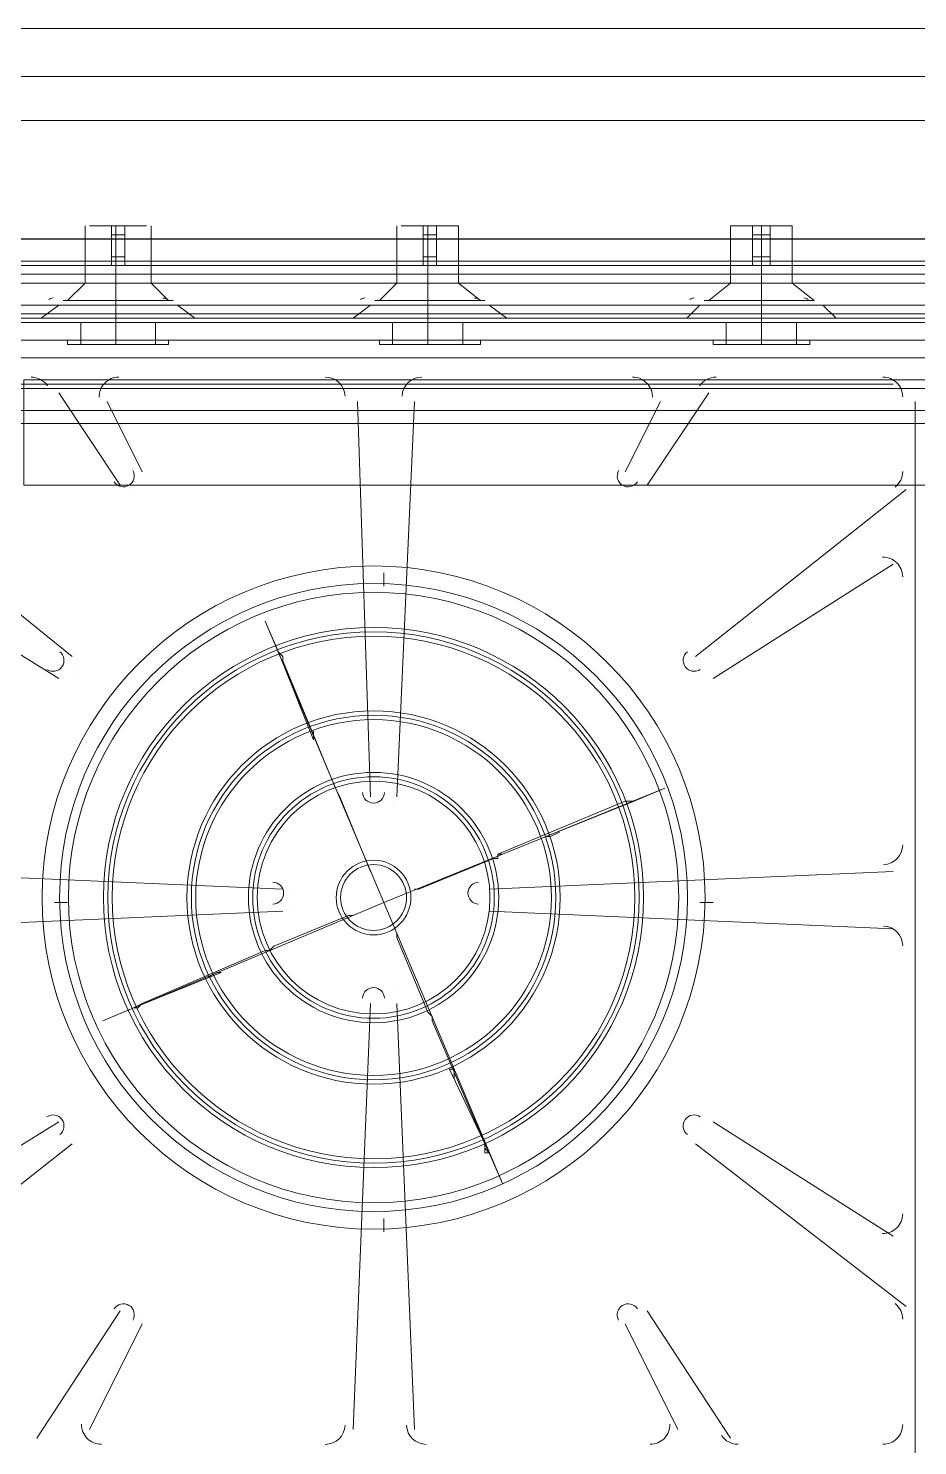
# Model space of a CAD drawing. Header units: millimetres. Extents: x -5841 to 140562, y 1006 to 102310.
# Drawn here: x 99123.7 to 99338, y 14976.2 to 15317.7 of the extents above; entities that cross this region are included whole.
import ezdxf

# ---------------------------------------------------------------- set-up
doc = ezdxf.new("R2010")
doc.units = ezdxf.units.MM
doc.header["$LTSCALE"] = 10
doc.layers.add('PDF18_1-EeAa_3D-01', color=7, linetype='Continuous')
doc.layers.add('PDF18_1-Electrical_App-01', color=7, linetype='Continuous')

msp = doc.modelspace()

# ---------------------------------------------------------------- linework, layer by layer
at = {"layer": 'PDF18_1-EeAa_3D-01', "lineweight": 0}
for points in [[(99378.69, 15317.7), (99059.08, 15317.7)], [(99067.55, 15306.06), (99059.08, 15306.06), (99378.69, 15306.06), (99371.28, 15306.06)], [(99362.82, 15306.06), (99074.96, 15306.06)], [(99059.08, 15295.48), (99066.49, 15295.48), (99068.61, 15296.54), (99071.78, 15300.77), (99074.96, 15296.54), (99076.01, 15295.48), (99362.82, 15295.48)], [(99133.16, 15252.09), (99137.4, 15256.32), (99137.4, 15270.08)], [(99138.45, 15270.08), (99138.45, 15270.08)], [(99141.63, 15270.08), (99141.63, 15270.08)], [(99142.69, 15270.08), (99142.69, 15270.08)], [(99142.69, 15270.08), (99142.69, 15270.08)], [(99142.69, 15270.08), (99142.69, 15270.08)], [(99143.75, 15270.08), (99143.75, 15270.08)], [(99143.75, 15270.08), (99143.75, 15270.08)], [(99143.75, 15270.08), (99143.75, 15270.08)], [(99143.75, 15270.08), (99143.75, 15270.08)], [(99144.8, 15270.08), (99144.8, 15256.32), (99144.8, 15260.55)], [(99144.8, 15270.08), (99144.8, 15270.08)], [(99144.8, 15270.08), (99144.8, 15270.08)], [(99146.92, 15270.08), (99146.92, 15270.08)], [(99146.92, 15270.08), (99146.92, 15270.08)], [(99146.92, 15270.08), (99146.92, 15270.08)], [(99146.92, 15270.08), (99146.92, 15270.08)], [(99147.98, 15270.08), (99147.98, 15270.08)], [(99149.04, 15270.08), (99149.04, 15270.08)], [(99152.21, 15270.08), (99152.21, 15270.08)], [(99208.3, 15252.09), (99212.54, 15256.32), (99212.54, 15270.08)], [(99213.59, 15270.08), (99213.59, 15270.08)], [(99216.77, 15270.08), (99216.77, 15270.08)], [(99217.83, 15270.08), (99217.83, 15270.08)], [(99217.83, 15270.08), (99217.83, 15270.08)], [(99217.83, 15270.08), (99217.83, 15270.08)], [(99218.89, 15270.08), (99218.89, 15270.08)], [(99218.89, 15270.08), (99218.89, 15270.08)], [(99218.89, 15270.08), (99218.89, 15270.08)], [(99218.89, 15270.08), (99218.89, 15270.08)], [(99219.94, 15270.08), (99219.94, 15256.32), (99219.94, 15260.55)], [(99219.94, 15270.08), (99219.94, 15270.08)], [(99219.94, 15270.08), (99219.94, 15270.08)], [(99222.06, 15270.08), (99222.06, 15270.08)], [(99222.06, 15270.08), (99222.06, 15270.08)], [(99222.06, 15270.08), (99222.06, 15270.08)], [(99222.06, 15270.08), (99222.06, 15270.08)], [(99223.12, 15270.08), (99223.12, 15270.08)], [(99224.18, 15270.08), (99224.18, 15270.08)], [(99227.35, 15270.08), (99227.35, 15270.08)], [(99313.08, 15252.09), (99310.96, 15252.09), (99306.73, 15252.09), (99300.38, 15252.09), (99294.03, 15252.09), (99289.79, 15252.09), (99287.68, 15252.09), (99289.79, 15252.09), (99294.03, 15252.09), (99300.38, 15252.09), (99306.73, 15252.09), (99310.96, 15252.09), (99313.08, 15252.09), (99310.96, 15252.09), (99306.73, 15252.09), (99300.38, 15252.09), (99294.03, 15252.09), (99289.79, 15252.09), (99287.68, 15252.09), (99289.79, 15252.09), (99294.03, 15252.09), (99300.38, 15252.09), (99306.73, 15252.09), (99310.96, 15252.09), (99313.08, 15252.09), (99307.78, 15256.32), (99307.78, 15270.08)], [(99287.68, 15252.09), (99292.97, 15256.32), (99292.97, 15270.08)], [(99292.97, 15270.08), (99292.97, 15270.08)], [(99296.14, 15270.08), (99296.14, 15270.08)], [(99297.2, 15270.08), (99297.2, 15270.08)], [(99297.2, 15270.08), (99297.2, 15270.08)], [(99297.2, 15270.08), (99297.2, 15270.08)], [(99298.26, 15270.08), (99298.26, 15270.08)], [(99298.26, 15270.08), (99298.26, 15270.08)], [(99298.26, 15270.08), (99298.26, 15270.08)], [(99298.26, 15270.08), (99298.26, 15270.08)], [(99300.38, 15270.08), (99300.38, 15256.32), (99300.38, 15260.55)], [(99300.38, 15270.08), (99300.38, 15270.08)], [(99300.38, 15270.08), (99300.38, 15270.08)], [(99302.49, 15270.08), (99302.49, 15270.08)], [(99302.49, 15270.08), (99302.49, 15270.08)], [(99302.49, 15270.08), (99302.49, 15270.08)], [(99302.49, 15270.08), (99302.49, 15270.08)], [(99303.55, 15270.08), (99303.55, 15270.08)], [(99304.61, 15270.08), (99304.61, 15270.08)], [(99307.78, 15270.08), (99307.78, 15270.08)], [(99143.75, 15267.96), (99146.92, 15267.96)], [(99218.89, 15267.96), (99222.06, 15267.96)], [(99298.26, 15267.96), (99302.49, 15267.96)], [(99143.75, 15262.67), (99146.92, 15262.67)], [(99218.89, 15262.67), (99222.06, 15262.67)], [(99298.26, 15262.67), (99302.49, 15262.67)], [(99045.32, 15261.61), (99944.88, 15261.61), (99045.32, 15261.61)], [(99944.88, 15261.61), (99944.88, 15242.56), (99045.32, 15242.56), (99045.32, 15261.61), (99944.88, 15261.61), (99045.32, 15261.61)], [(99045.32, 15242.56), (99045.32, 15222.45), (99944.88, 15222.45), (99045.32, 15222.45), (99045.32, 15261.61), (99944.88, 15261.61), (99944.88, 15222.45), (99944.88, 15242.56)], [(99944.88, 15260.55), (99045.32, 15260.55)], [(99049.56, 15256.32), (99049.56, 15258.44), (99049.56, 15260.55), (99049.56, 15261.61), (99940.65, 15261.61), (99940.65, 15260.55), (99940.65, 15258.44), (99940.65, 15256.32)], [(99389.27, 15261.61), (99049.56, 15261.61), (99049.56, 15251.03), (99389.27, 15251.03)], [(99389.27, 15260.55), (99049.56, 15260.55), (99049.56, 15261.61), (99389.27, 15261.61)], [(99389.27, 15261.61), (99049.56, 15261.61), (99049.56, 15260.55), (99940.65, 15260.55)], [(99049.56, 15260.55), (99049.56, 15251.03), (99049.56, 15260.55), (99389.27, 15260.55)], [(99389.27, 15260.55), (99049.56, 15260.55), (99049.56, 15251.03), (99389.27, 15251.03)], [(99389.27, 15260.55), (99049.56, 15260.55), (99389.27, 15260.55)], [(99143.75, 15260.55), (99143.75, 15260.55)], [(99143.75, 15260.55), (99143.75, 15260.55)], [(99143.75, 15260.55), (99143.75, 15260.55)], [(99146.92, 15260.55), (99146.92, 15260.55)], [(99146.92, 15260.55), (99146.92, 15260.55)], [(99146.92, 15260.55), (99146.92, 15260.55)], [(99218.89, 15260.55), (99218.89, 15260.55)], [(99218.89, 15260.55), (99218.89, 15260.55)], [(99218.89, 15260.55), (99218.89, 15260.55)], [(99222.06, 15260.55), (99222.06, 15260.55)], [(99222.06, 15260.55), (99222.06, 15260.55)], [(99222.06, 15260.55), (99222.06, 15260.55)], [(99298.26, 15260.55), (99298.26, 15260.55)], [(99298.26, 15260.55), (99298.26, 15260.55)], [(99298.26, 15260.55), (99298.26, 15260.55)], [(99302.49, 15260.55), (99302.49, 15260.55)], [(99302.49, 15260.55), (99302.49, 15260.55)], [(99302.49, 15260.55), (99302.49, 15260.55)], [(99940.65, 15258.44), (99049.56, 15258.44)], [(99049.56, 15246.79), (99049.56, 15256.32), (99940.65, 15256.32), (99940.65, 15246.79)], [(99144.8, 15256.32), (99144.8, 15256.32)], [(99219.94, 15256.32), (99219.94, 15256.32)], [(99300.38, 15256.32), (99300.38, 15256.32)], [(99389.27, 15251.03), (99049.56, 15251.03), (99389.27, 15251.03)], [(99126.81, 15247.85), (99127.87, 15247.85), (99132.1, 15247.85), (99138.45, 15247.85), (99144.8, 15247.85), (99152.21, 15247.85), (99158.56, 15247.85), (99162.8, 15247.85), (99163.85, 15247.85), (99162.8, 15247.85), (99158.56, 15247.85), (99152.21, 15247.85), (99144.8, 15247.85), (99138.45, 15247.85), (99132.1, 15247.85), (99127.87, 15247.85), (99126.81, 15247.85), (99131.05, 15251.03)], [(99133.16, 15252.09), (99133.16, 15252.09)], [(99144.8, 15252.09), (99144.8, 15252.09)], [(99144.8, 15252.09), (99144.8, 15252.09)], [(99144.8, 15252.09), (99144.8, 15252.09)], [(99144.8, 15252.09), (99144.8, 15252.09)], [(99144.8, 15251.03), (99144.8, 15251.03)], [(99157.5, 15252.09), (99157.5, 15252.09)], [(99159.62, 15251.03), (99163.85, 15247.85)], [(99201.95, 15247.85), (99203.01, 15247.85), (99207.24, 15247.85), (99213.59, 15247.85), (99219.94, 15247.85), (99227.35, 15247.85), (99233.7, 15247.85), (99236.88, 15247.85), (99238.99, 15247.85), (99236.88, 15247.85), (99233.7, 15247.85), (99227.35, 15247.85), (99219.94, 15247.85), (99213.59, 15247.85), (99207.24, 15247.85), (99203.01, 15247.85), (99201.95, 15247.85), (99206.19, 15251.03)], [(99208.3, 15252.09), (99208.3, 15252.09)], [(99219.94, 15252.09), (99219.94, 15252.09)], [(99219.94, 15252.09), (99219.94, 15252.09)], [(99219.94, 15252.09), (99219.94, 15252.09)], [(99219.94, 15252.09), (99219.94, 15252.09)], [(99219.94, 15251.03), (99219.94, 15251.03)], [(99232.64, 15252.09), (99232.64, 15252.09)], [(99234.76, 15251.03), (99238.99, 15247.85)], [(99285.56, 15251.03), (99282.38, 15247.85)], [(99287.68, 15252.09), (99287.68, 15252.09)], [(99300.38, 15252.09), (99300.38, 15252.09)], [(99300.38, 15252.09), (99300.38, 15252.09)], [(99300.38, 15252.09), (99300.38, 15252.09)], [(99300.38, 15252.09), (99300.38, 15252.09)], [(99300.38, 15251.03), (99300.38, 15251.03)], [(99312.02, 15252.09), (99312.02, 15252.09)], [(99315.19, 15251.03), (99318.37, 15247.85)], [(99944.88, 15247.85), (99045.32, 15247.85), (99944.88, 15247.85)], [(99051.67, 15246.79), (99345.88, 15246.79), (99051.67, 15246.79)], [(99126.81, 15247.85), (99126.81, 15247.85)], [(99126.81, 15247.85), (99126.81, 15247.85)], [(99136.34, 15246.79), (99136.34, 15241.5)], [(99144.8, 15247.85), (99144.8, 15247.85)], [(99144.8, 15247.85), (99144.8, 15247.85)], [(99144.8, 15247.85), (99144.8, 15247.85)], [(99144.8, 15246.79), (99144.8, 15246.79)], [(99144.8, 15246.79), (99144.8, 15246.79)], [(99154.33, 15246.79), (99154.33, 15241.5)], [(99163.85, 15247.85), (99163.85, 15247.85)], [(99163.85, 15247.85), (99163.85, 15247.85)], [(99201.95, 15247.85), (99201.95, 15247.85)], [(99201.95, 15247.85), (99201.95, 15247.85)], [(99211.48, 15246.79), (99211.48, 15241.5)], [(99219.94, 15247.85), (99219.94, 15247.85)], [(99219.94, 15247.85), (99219.94, 15247.85)], [(99219.94, 15247.85), (99219.94, 15247.85)], [(99219.94, 15246.79), (99219.94, 15246.79)], [(99219.94, 15246.79), (99219.94, 15246.79)], [(99228.41, 15246.79), (99228.41, 15241.5)], [(99237.94, 15247.85), (99237.94, 15247.85)], [(99237.94, 15247.85), (99237.94, 15247.85)], [(99282.38, 15247.85), (99282.38, 15247.85)], [(99282.38, 15247.85), (99282.38, 15247.85)], [(99291.91, 15246.79), (99291.91, 15241.5)], [(99300.38, 15247.85), (99300.38, 15247.85)], [(99300.38, 15247.85), (99300.38, 15247.85)], [(99300.38, 15247.85), (99300.38, 15247.85)], [(99300.38, 15246.79), (99300.38, 15246.79)], [(99300.38, 15246.79), (99300.38, 15246.79)], [(99308.84, 15246.79), (99308.84, 15241.5)], [(99318.37, 15247.85), (99318.37, 15247.85)], [(99318.37, 15247.85), (99318.37, 15247.85)], [(99045.32, 15242.56), (99944.88, 15242.56), (99045.32, 15242.56)], [(99133.16, 15241.5), (99133.16, 15242.56)], [(99133.16, 15242.56), (99133.16, 15242.56)], [(99157.5, 15241.5), (99157.5, 15242.56)], [(99208.3, 15241.5), (99208.3, 15242.56)], [(99208.3, 15242.56), (99208.3, 15242.56)], [(99232.64, 15241.5), (99232.64, 15242.56)], [(99288.73, 15241.5), (99288.73, 15242.56)], [(99288.73, 15242.56), (99288.73, 15242.56)], [(99312.02, 15241.5), (99312.02, 15242.56)], [(99133.16, 15241.5), (99133.16, 15241.5)], [(99144.8, 15241.5), (99144.8, 15241.5)], [(99208.3, 15241.5), (99208.3, 15241.5)], [(99219.94, 15241.5), (99219.94, 15241.5)], [(99288.73, 15241.5), (99288.73, 15241.5)], [(99300.38, 15241.5), (99300.38, 15241.5)], [(99126.81, 15231.98), (99126.81, 15231.98)], [(99126.81, 15231.98), (99126.81, 15231.98)], [(99147.98, 15231.98), (99147.98, 15231.98)], [(99147.98, 15231.98), (99147.98, 15231.98)], [(99197.72, 15231.98), (99197.72, 15231.98)], [(99197.72, 15231.98), (99197.72, 15231.98)], [(99221, 15231.98), (99221, 15231.98)], [(99221, 15231.98), (99221, 15231.98)], [(99271.8, 15231.98), (99271.8, 15231.98)], [(99271.8, 15231.98), (99271.8, 15231.98)], [(99291.91, 15231.98), (99291.91, 15231.98)], [(99291.91, 15231.98), (99291.91, 15231.98)], [(99332.12, 15231.98), (99332.12, 15231.98)], [(99332.12, 15231.98), (99332.12, 15231.98)], [(99145.86, 15207.64), (99131.05, 15229.86), (99145.86, 15207.64)], [(99131.05, 15229.86), (99131.05, 15229.86)], [(99131.05, 15229.86), (99131.05, 15229.86)], [(99287.68, 15229.86), (99272.86, 15207.64), (99287.68, 15229.86)], [(99287.68, 15229.86), (99287.68, 15229.86)], [(99287.68, 15229.86), (99287.68, 15229.86)], [(99142.69, 15227.75), (99151.15, 15210.81), (99142.69, 15227.75)], [(99142.69, 15227.75), (99142.69, 15227.75)], [(99142.69, 15227.75), (99142.69, 15227.75)], [(99206.19, 15132.5), (99203.01, 15227.75), (99206.19, 15132.5)], [(99203.01, 15227.75), (99203.01, 15227.75)], [(99203.01, 15227.75), (99203.01, 15227.75)], [(99216.77, 15227.75), (99212.54, 15132.5), (99216.77, 15227.75)], [(99216.77, 15227.75), (99216.77, 15227.75)], [(99216.77, 15227.75), (99216.77, 15227.75)], [(99267.57, 15210.81), (99276.03, 15227.75), (99267.57, 15210.81)], [(99276.03, 15227.75), (99276.03, 15227.75)], [(99276.03, 15227.75), (99276.03, 15227.75)], [(99337.42, 15227.75), (99337.42, 15227.75)], [(99151.15, 15210.81), (99151.15, 15210.81)], [(99151.15, 15210.81), (99151.15, 15210.81)], [(99267.57, 15210.81), (99267.57, 15210.81)], [(99337.42, 15209.75), (99337.42, 15209.75)], [(99337.42, 15209.75), (99337.42, 15209.75)], [(99084.48, 15206.58), (99134.22, 15166.36), (99084.48, 15206.58)], [(99145.86, 15207.64), (99145.86, 15207.64)], [(99149.04, 15205.52), (99149.04, 15205.52)], [(99151.15, 15207.64), (99151.15, 15207.64)], [(99267.57, 15207.64), (99267.57, 15207.64)], [(99270.74, 15205.52), (99270.74, 15205.52)], [(99272.86, 15207.64), (99272.86, 15207.64)], [(99272.86, 15207.64), (99272.86, 15207.64)], [(99284.5, 15166.36), (99335.3, 15206.58), (99284.5, 15166.36)], [(99335.3, 15206.58), (99335.3, 15206.58)], [(99335.3, 15206.58), (99335.3, 15206.58)], [(99131.05, 15161.07), (99086.6, 15188.59), (99131.05, 15161.07)], [(99332.12, 15188.59), (99288.73, 15161.07), (99332.12, 15188.59)], [(99332.12, 15188.59), (99332.12, 15188.59)], [(99332.12, 15188.59), (99332.12, 15188.59)], [(99209.36, 15183.3), (99209.36, 15186.47)], [(99337.42, 15184.35), (99337.42, 15184.35)], [(99337.42, 15184.35), (99337.42, 15184.35)], [(99167.03, 15089.11), (99169.15, 15090.17), (99170.2, 15090.17), (99149.04, 15081.7), (99151.15, 15082.76), (99150.1, 15081.7), (99149.04, 15081.7), (99141.63, 15078.52), (99209.36, 15107.1), (99180.79, 15174.83), (99183.96, 15167.42), (99185.02, 15166.36), (99185.02, 15165.31), (99185.02, 15166.36), (99183.96, 15167.42), (99192.43, 15146.26), (99192.43, 15147.31), (99192.43, 15148.37)], [(99180.79, 15174.83), (99180.79, 15174.83)], [(99183.96, 15167.42), (99183.96, 15167.42)], [(99134.22, 15166.36), (99134.22, 15166.36)], [(99134.22, 15166.36), (99134.22, 15166.36)], [(99206.19, 15114.51), (99198.78, 15132.5), (99197.72, 15134.61), (99185.02, 15165.31)], [(99284.5, 15166.36), (99284.5, 15166.36)], [(99131.05, 15161.07), (99131.05, 15161.07)], [(99134.22, 15161.07), (99134.22, 15161.07)], [(99135.28, 15163.19), (99135.28, 15163.19)], [(99283.44, 15163.19), (99283.44, 15163.19)], [(99285.56, 15161.07), (99285.56, 15161.07)], [(99288.73, 15161.07), (99288.73, 15161.07)], [(99288.73, 15161.07), (99288.73, 15161.07)], [(99192.43, 15146.26), (99192.43, 15146.26)], [(99197.72, 15134.61), (99197.72, 15134.61)], [(99197.72, 15134.61), (99197.72, 15134.61)], [(99197.72, 15134.61), (99197.72, 15134.61)], [(99251.69, 15124.03), (99249.58, 15122.97), (99248.52, 15122.97), (99269.68, 15131.44), (99268.63, 15131.44), (99267.57, 15131.44), (99268.63, 15131.44), (99269.68, 15131.44), (99277.09, 15134.61), (99209.36, 15107.1), (99237.94, 15039.37), (99234.76, 15046.77), (99233.7, 15047.83), (99233.7, 15048.89), (99233.7, 15046.77), (99234.76, 15046.77), (99225.24, 15066.88), (99226.29, 15066.88), (99226.29, 15064.77)], [(99277.09, 15134.61), (99277.09, 15134.61)], [(99206.19, 15132.5), (99206.19, 15132.5)], [(99208.3, 15130.38), (99208.3, 15130.38)], [(99211.48, 15130.38), (99211.48, 15130.38)], [(99212.54, 15132.5), (99212.54, 15132.5)], [(99212.54, 15132.5), (99212.54, 15132.5)], [(99236.88, 15118.74), (99267.57, 15131.44)], [(99269.68, 15131.44), (99269.68, 15131.44)], [(99248.52, 15122.97), (99248.52, 15122.97)], [(99337.42, 15119.8), (99337.42, 15119.8)], [(99337.42, 15119.8), (99337.42, 15119.8)], [(99216.77, 15110.27), (99217.83, 15110.27), (99235.82, 15117.68), (99236.88, 15117.68), (99236.88, 15118.74), (99237.94, 15118.74)], [(99236.88, 15118.74), (99236.88, 15118.74)], [(99236.88, 15118.74), (99236.88, 15118.74)], [(99086.6, 15114.51), (99185.02, 15110.27), (99086.6, 15114.51)], [(99206.19, 15114.51), (99206.19, 15114.51)], [(99234.76, 15110.27), (99332.12, 15114.51), (99234.76, 15110.27)], [(99332.12, 15114.51), (99332.12, 15114.51)], [(99332.12, 15114.51), (99332.12, 15114.51)], [(99185.02, 15110.27), (99185.02, 15110.27)], [(99185.02, 15110.27), (99185.02, 15110.27)], [(99187.14, 15109.21), (99187.14, 15109.21)], [(99231.59, 15109.21), (99231.59, 15109.21)], [(99234.76, 15110.27), (99234.76, 15110.27)], [(99133.16, 15107.1), (99129.99, 15107.1)], [(99129.99, 15107.1), (99129.99, 15107.1)], [(99133.16, 15107.1), (99133.16, 15107.1)], [(99187.14, 15106.04), (99187.14, 15106.04)], [(99209.36, 15107.1), (99209.36, 15107.1)], [(99209.36, 15107.1), (99209.36, 15107.1)], [(99231.59, 15106.04), (99231.59, 15106.04)], [(99285.56, 15107.1), (99288.73, 15107.1)], [(99185.02, 15104.98), (99086.6, 15100.75), (99185.02, 15104.98)], [(99201.95, 15103.92), (99200.89, 15103.92), (99182.9, 15096.52), (99181.84, 15095.46), (99180.79, 15095.46), (99151.15, 15082.76)], [(99185.02, 15104.98), (99185.02, 15104.98)], [(99332.12, 15100.75), (99234.76, 15104.98), (99332.12, 15100.75)], [(99234.76, 15104.98), (99234.76, 15104.98)], [(99234.76, 15104.98), (99234.76, 15104.98)], [(99212.54, 15099.69), (99212.54, 15098.63), (99219.94, 15080.64), (99221, 15079.58), (99221, 15078.52), (99233.7, 15048.89)], [(99212.54, 15099.69), (99212.54, 15099.69)], [(99212.54, 15098.63), (99212.54, 15098.63)], [(99332.12, 15100.75), (99332.12, 15100.75)], [(99332.12, 15100.75), (99332.12, 15100.75)], [(99180.79, 15095.46), (99180.79, 15095.46)], [(99180.79, 15095.46), (99180.79, 15095.46)], [(99337.42, 15095.46), (99337.42, 15095.46)], [(99337.42, 15095.46), (99337.42, 15095.46)], [(99170.2, 15090.17), (99170.2, 15090.17)], [(99208.3, 15085.93), (99208.3, 15085.93)], [(99211.48, 15085.93), (99211.48, 15085.93)], [(99149.04, 15081.7), (99149.04, 15081.7)], [(99201.95, 14980.1), (99206.19, 15082.76), (99201.95, 14980.1)], [(99206.19, 15082.76), (99206.19, 15082.76)], [(99206.19, 15082.76), (99206.19, 15082.76)], [(99212.54, 15082.76), (99216.77, 14980.1), (99212.54, 15082.76)], [(99212.54, 15082.76), (99212.54, 15082.76)], [(99141.63, 15078.52), (99141.63, 15078.52)], [(99219.94, 15080.64), (99219.94, 15080.64)], [(99221, 15078.52), (99221, 15078.52)], [(99221, 15078.52), (99221, 15078.52)], [(99221, 15078.52), (99221, 15078.52)], [(99221, 15078.52), (99221, 15078.52)], [(99221, 15078.52), (99221, 15078.52)], [(99225.24, 15066.88), (99225.24, 15066.88)], [(99225.24, 15066.88), (99225.24, 15066.88)], [(99226.29, 15064.77), (99226.29, 15064.77)], [(99086.6, 15026.67), (99131.05, 15054.18), (99086.6, 15026.67)], [(99131.05, 15054.18), (99131.05, 15054.18)], [(99131.05, 15054.18), (99131.05, 15054.18)], [(99134.22, 15054.18), (99134.22, 15054.18)], [(99135.28, 15052.07), (99135.28, 15052.07)], [(99283.44, 15052.07), (99283.44, 15052.07)], [(99285.56, 15054.18), (99285.56, 15054.18)], [(99288.73, 15054.18), (99332.12, 15026.67), (99288.73, 15054.18)], [(99288.73, 15054.18), (99288.73, 15054.18)], [(99134.22, 15048.89), (99084.48, 15009.73), (99134.22, 15048.89)], [(99134.22, 15048.89), (99134.22, 15048.89)], [(99233.7, 15048.89), (99233.7, 15048.89)], [(99233.7, 15048.89), (99233.7, 15048.89)], [(99233.7, 15047.83), (99233.7, 15047.83)], [(99335.3, 15009.73), (99284.5, 15048.89), (99335.3, 15009.73)], [(99284.5, 15048.89), (99284.5, 15048.89)], [(99284.5, 15048.89), (99284.5, 15048.89)], [(99234.76, 15046.77), (99234.76, 15046.77)], [(99234.76, 15046.77), (99234.76, 15046.77)], [(99234.76, 15046.77), (99234.76, 15046.77)], [(99237.94, 15039.37), (99237.94, 15039.37)], [(99237.94, 15039.37), (99237.94, 15039.37)], [(99237.94, 15039.37), (99237.94, 15039.37)], [(99209.36, 15030.9), (99209.36, 15027.73)], [(99337.42, 15030.9), (99337.42, 15030.9)], [(99337.42, 15030.9), (99337.42, 15030.9)], [(99332.12, 15026.67), (99332.12, 15026.67)], [(99332.12, 15026.67), (99332.12, 15026.67)], [(99125.75, 14977.98), (99145.86, 15008.68), (99125.75, 14977.98)], [(99145.86, 15008.68), (99145.86, 15008.68)], [(99145.86, 15008.68), (99145.86, 15008.68)], [(99149.04, 15009.73), (99149.04, 15009.73)], [(99151.15, 15007.62), (99151.15, 15007.62)], [(99267.57, 15007.62), (99267.57, 15007.62)], [(99270.74, 15009.73), (99270.74, 15009.73)], [(99272.86, 15008.68), (99292.97, 14977.98), (99272.86, 15008.68)], [(99272.86, 15008.68), (99272.86, 15008.68)], [(99335.3, 15009.73), (99335.3, 15009.73)], [(99335.3, 15009.73), (99335.3, 15009.73)], [(99151.15, 15005.5), (99138.45, 14980.1), (99151.15, 15005.5)], [(99151.15, 15005.5), (99151.15, 15005.5)], [(99280.27, 14980.1), (99267.57, 15005.5), (99280.27, 14980.1)], [(99267.57, 15005.5), (99267.57, 15005.5)], [(99267.57, 15005.5), (99267.57, 15005.5)], [(99337.42, 15005.5), (99337.42, 15005.5)], [(99337.42, 15005.5), (99337.42, 15005.5)], [(99138.45, 14980.1), (99138.45, 14980.1)], [(99138.45, 14980.1), (99138.45, 14980.1)], [(99201.95, 14980.1), (99201.95, 14980.1)], [(99216.77, 14980.1), (99216.77, 14980.1)], [(99216.77, 14980.1), (99216.77, 14980.1)], [(99280.27, 14980.1), (99280.27, 14980.1)], [(99337.42, 14980.1), (99337.42, 14980.1)], [(99337.42, 14980.1), (99337.42, 14980.1)], [(99125.75, 14977.98), (99125.75, 14977.98)], [(99292.97, 14977.98), (99292.97, 14977.98)], [(99292.97, 14977.98), (99292.97, 14977.98)]]:
    msp.add_lwpolyline(points, dxfattribs=at)
for points in [[(99156.1, 15252.72, -0.176326), (99157.5, 15252.09), (99156.45, 15252.09), (99151.15, 15252.09), (99144.8, 15252.09), (99139.51, 15252.09), (99134.22, 15252.09), (99133.16, 15252.09), (99134.22, 15252.09), (99139.51, 15252.09), (99144.8, 15252.09), (99151.15, 15252.09), (99156.45, 15252.09), (99157.5, 15252.09), (99156.45, 15252.09), (99151.15, 15252.09), (99144.8, 15252.09), (99139.51, 15252.09), (99134.22, 15252.09), (99133.16, 15252.09), (99134.22, 15252.09), (99139.51, 15252.09), (99144.8, 15252.09), (99151.15, 15252.09), (99156.45, 15252.09), (99157.5, 15252.09), (99153.27, 15256.32), (99153.27, 15270.08)], [(99231.24, 15252.72, -0.176326), (99232.64, 15252.09), (99230.53, 15252.09), (99226.29, 15252.09), (99219.94, 15252.09), (99213.59, 15252.09), (99209.36, 15252.09), (99208.3, 15252.09), (99209.36, 15252.09), (99213.59, 15252.09), (99219.94, 15252.09), (99226.29, 15252.09), (99230.53, 15252.09), (99232.64, 15252.09), (99231.59, 15252.09), (99226.29, 15252.09), (99219.94, 15252.09), (99213.59, 15252.09), (99209.36, 15252.09), (99208.3, 15252.09), (99209.36, 15252.09), (99213.59, 15252.09), (99219.94, 15252.09), (99226.29, 15252.09), (99231.59, 15252.09), (99232.64, 15252.09), (99227.35, 15256.32), (99227.35, 15270.08)]]:
    msp.add_lwpolyline(points, format="xyb", dxfattribs=at)
for points in [[(99146.92, 15270.08), (99146.92, 15260.55), (99143.75, 15260.55), (99143.75, 15270.08), (99138.45, 15270.08), (99142.69, 15270.08), (99147.98, 15270.08), (99152.21, 15270.08)], [(99143.75, 15270.08), (99138.45, 15270.08), (99142.69, 15270.08), (99147.98, 15270.08), (99152.21, 15270.08), (99146.92, 15270.08), (99151.15, 15270.08), (99152.21, 15270.08), (99147.98, 15270.08), (99142.69, 15270.08), (99138.45, 15270.08), (99143.75, 15270.08), (99146.92, 15270.08), (99146.92, 15269.02), (99146.92, 15265.84), (99146.92, 15261.61), (99146.92, 15260.55), (99143.75, 15260.55), (99143.75, 15261.61), (99143.75, 15265.84), (99143.75, 15269.02)], [(99142.69, 15270.08), (99144.8, 15270.08), (99146.92, 15270.08), (99147.98, 15270.08), (99146.92, 15270.08), (99144.8, 15270.08)], [(99147.98, 15270.08), (99146.92, 15270.08), (99144.8, 15270.08), (99142.69, 15270.08), (99144.8, 15270.08), (99146.92, 15270.08)], [(99222.06, 15270.08), (99222.06, 15260.55), (99218.89, 15260.55), (99218.89, 15270.08), (99213.59, 15270.08), (99216.77, 15270.08), (99223.12, 15270.08), (99227.35, 15270.08)], [(99218.89, 15270.08), (99213.59, 15270.08), (99217.83, 15270.08), (99223.12, 15270.08), (99227.35, 15270.08), (99226.29, 15270.08), (99222.06, 15270.08), (99226.29, 15270.08), (99227.35, 15270.08), (99223.12, 15270.08), (99217.83, 15270.08), (99213.59, 15270.08), (99218.89, 15270.08), (99222.06, 15270.08), (99222.06, 15269.02), (99222.06, 15265.84), (99222.06, 15261.61), (99222.06, 15260.55), (99218.89, 15260.55), (99218.89, 15261.61), (99218.89, 15265.84), (99218.89, 15269.02)], [(99217.83, 15270.08), (99219.94, 15270.08), (99222.06, 15270.08), (99223.12, 15270.08), (99222.06, 15270.08), (99219.94, 15270.08)], [(99223.12, 15270.08), (99222.06, 15270.08), (99219.94, 15270.08), (99217.83, 15270.08), (99219.94, 15270.08), (99222.06, 15270.08)], [(99302.49, 15270.08), (99302.49, 15260.55), (99298.26, 15260.55), (99298.26, 15270.08), (99294.03, 15270.08), (99292.97, 15270.08), (99297.2, 15270.08), (99303.55, 15270.08), (99307.78, 15270.08), (99306.73, 15270.08)], [(99298.26, 15270.08), (99294.03, 15270.08), (99292.97, 15270.08), (99297.2, 15270.08), (99303.55, 15270.08), (99307.78, 15270.08), (99306.73, 15270.08), (99302.49, 15270.08), (99306.73, 15270.08), (99303.55, 15270.08), (99297.2, 15270.08), (99292.97, 15270.08), (99294.03, 15270.08), (99298.26, 15270.08), (99302.49, 15270.08), (99302.49, 15269.02), (99302.49, 15265.84), (99302.49, 15261.61), (99302.49, 15260.55), (99298.26, 15260.55), (99298.26, 15261.61), (99298.26, 15265.84), (99298.26, 15269.02)], [(99297.2, 15270.08), (99298.26, 15270.08), (99300.38, 15270.08), (99302.49, 15270.08), (99303.55, 15270.08), (99302.49, 15270.08), (99300.38, 15270.08), (99298.26, 15270.08)], [(99303.55, 15270.08), (99302.49, 15270.08), (99300.38, 15270.08), (99298.26, 15270.08), (99297.2, 15270.08), (99298.26, 15270.08), (99300.38, 15270.08), (99302.49, 15270.08)], [(99049.56, 15261.61), (99049.56, 15230.92), (99940.65, 15230.92), (99049.56, 15230.92), (99049.56, 15246.79), (99940.65, 15246.79), (99940.65, 15230.92), (99940.65, 15261.61)], [(99389.27, 15261.61), (99389.27, 15260.55), (99049.56, 15260.55), (99049.56, 15261.61)], [(99137.4, 15256.32), (99139.51, 15256.32), (99144.8, 15256.32), (99150.1, 15256.32), (99153.27, 15256.32), (99150.1, 15256.32), (99144.8, 15256.32), (99139.51, 15256.32)], [(99144.8, 15252.09), (99144.8, 15256.32)], [(99212.54, 15256.32), (99214.65, 15256.32), (99219.94, 15256.32), (99225.24, 15256.32), (99227.35, 15256.32), (99225.24, 15256.32), (99219.94, 15256.32), (99214.65, 15256.32)], [(99219.94, 15252.09), (99219.94, 15256.32)], [(99292.97, 15256.32), (99295.08, 15256.32), (99300.38, 15256.32), (99305.67, 15256.32), (99307.78, 15256.32), (99305.67, 15256.32), (99300.38, 15256.32), (99295.08, 15256.32)], [(99300.38, 15252.09), (99300.38, 15256.32)], [(99038.97, 15248.91), (99951.23, 15248.91), (99951.23, 15238.33), (99038.97, 15238.33)], [(99951.23, 15248.91), (99951.23, 15238.33), (99038.97, 15238.33), (99038.97, 15248.91)], [(99944.88, 15248.91), (99045.32, 15248.91)], [(99159.62, 15251.03), (99157.5, 15251.03), (99152.21, 15251.03), (99144.8, 15251.03), (99138.45, 15251.03), (99133.16, 15251.03), (99131.05, 15251.03), (99133.16, 15251.03), (99138.45, 15251.03), (99144.8, 15251.03), (99152.21, 15251.03), (99157.5, 15251.03)], [(99131.05, 15251.03), (99133.16, 15251.03), (99138.45, 15251.03), (99144.8, 15251.03), (99152.21, 15251.03), (99157.5, 15251.03), (99159.62, 15251.03), (99157.5, 15251.03), (99152.21, 15251.03), (99144.8, 15251.03), (99138.45, 15251.03), (99133.16, 15251.03)], [(99158.56, 15252.09), (99156.45, 15252.09), (99152.21, 15252.09), (99144.8, 15252.09), (99138.45, 15252.09), (99134.22, 15252.09), (99132.1, 15252.09), (99134.22, 15252.09), (99138.45, 15252.09), (99144.8, 15252.09), (99152.21, 15252.09), (99156.45, 15252.09)], [(99133.16, 15252.09), (99134.22, 15252.09), (99139.51, 15252.09), (99144.8, 15252.09), (99151.15, 15252.09), (99155.39, 15252.09), (99157.5, 15252.09), (99155.39, 15252.09), (99151.15, 15252.09), (99144.8, 15252.09), (99139.51, 15252.09), (99134.22, 15252.09), (99133.16, 15252.09), (99134.22, 15252.09), (99139.51, 15252.09), (99144.8, 15252.09), (99151.15, 15252.09), (99156.45, 15252.09), (99157.5, 15252.09), (99156.45, 15252.09), (99151.15, 15252.09), (99144.8, 15252.09), (99139.51, 15252.09), (99134.22, 15252.09)], [(99144.8, 15251.03), (99144.8, 15252.09)], [(99144.8, 15247.85), (99144.8, 15251.03)], [(99234.76, 15251.03), (99232.64, 15251.03), (99227.35, 15251.03), (99219.94, 15251.03), (99212.54, 15251.03), (99207.24, 15251.03), (99206.19, 15251.03), (99207.24, 15251.03), (99212.54, 15251.03), (99219.94, 15251.03), (99227.35, 15251.03), (99232.64, 15251.03)], [(99206.19, 15251.03), (99208.3, 15251.03), (99213.59, 15251.03), (99219.94, 15251.03), (99227.35, 15251.03), (99232.64, 15251.03), (99234.76, 15251.03), (99232.64, 15251.03), (99227.35, 15251.03), (99219.94, 15251.03), (99213.59, 15251.03), (99208.3, 15251.03)], [(99233.7, 15252.09), (99231.59, 15252.09), (99227.35, 15252.09), (99219.94, 15252.09), (99213.59, 15252.09), (99208.3, 15252.09), (99207.24, 15252.09), (99208.3, 15252.09), (99213.59, 15252.09), (99219.94, 15252.09), (99227.35, 15252.09), (99231.59, 15252.09)], [(99208.3, 15252.09), (99209.36, 15252.09), (99214.65, 15252.09), (99219.94, 15252.09), (99226.29, 15252.09), (99230.53, 15252.09), (99232.64, 15252.09), (99230.53, 15252.09), (99226.29, 15252.09), (99219.94, 15252.09), (99214.65, 15252.09), (99209.36, 15252.09), (99208.3, 15252.09), (99209.36, 15252.09), (99213.59, 15252.09), (99219.94, 15252.09), (99226.29, 15252.09), (99230.53, 15252.09), (99232.64, 15252.09), (99230.53, 15252.09), (99226.29, 15252.09), (99219.94, 15252.09), (99213.59, 15252.09), (99209.36, 15252.09)], [(99219.94, 15251.03), (99219.94, 15252.09)], [(99219.94, 15247.85), (99219.94, 15251.03)], [(99315.19, 15251.03), (99313.08, 15251.03), (99307.78, 15251.03), (99300.38, 15251.03), (99292.97, 15251.03), (99287.68, 15251.03), (99285.56, 15251.03), (99287.68, 15251.03), (99292.97, 15251.03), (99300.38, 15251.03), (99307.78, 15251.03), (99313.08, 15251.03)], [(99313.08, 15252.09), (99312.02, 15252.09), (99306.73, 15252.09), (99300.38, 15252.09), (99294.03, 15252.09), (99288.73, 15252.09), (99286.62, 15252.09), (99288.73, 15252.09), (99294.03, 15252.09), (99300.38, 15252.09), (99306.73, 15252.09), (99312.02, 15252.09)], [(99286.62, 15251.03), (99288.73, 15251.03), (99292.97, 15251.03), (99300.38, 15251.03), (99307.78, 15251.03), (99312.02, 15251.03), (99314.13, 15251.03), (99312.02, 15251.03), (99307.78, 15251.03), (99300.38, 15251.03), (99292.97, 15251.03), (99288.73, 15251.03)], [(99287.68, 15252.09), (99289.79, 15252.09), (99294.03, 15252.09), (99300.38, 15252.09), (99306.73, 15252.09), (99310.96, 15252.09), (99312.02, 15252.09), (99310.96, 15252.09), (99306.73, 15252.09), (99300.38, 15252.09), (99294.03, 15252.09), (99289.79, 15252.09), (99287.68, 15252.09), (99289.79, 15252.09), (99294.03, 15252.09), (99300.38, 15252.09), (99306.73, 15252.09), (99310.96, 15252.09), (99313.08, 15252.09), (99310.96, 15252.09), (99306.73, 15252.09), (99300.38, 15252.09), (99294.03, 15252.09), (99289.79, 15252.09)], [(99300.38, 15251.03), (99300.38, 15252.09)], [(99300.38, 15247.85), (99300.38, 15251.03)], [(99163.85, 15247.85), (99162.8, 15247.85), (99158.56, 15247.85), (99152.21, 15247.85), (99144.8, 15247.85), (99138.45, 15247.85), (99132.1, 15247.85), (99127.87, 15247.85), (99126.81, 15247.85), (99127.87, 15247.85), (99132.1, 15247.85), (99138.45, 15247.85), (99144.8, 15247.85), (99152.21, 15247.85), (99158.56, 15247.85), (99162.8, 15247.85), (99163.85, 15247.85), (99161.74, 15247.85), (99158.56, 15247.85), (99152.21, 15247.85), (99144.8, 15247.85), (99138.45, 15247.85), (99132.1, 15247.85), (99127.87, 15247.85), (99126.81, 15247.85), (99127.87, 15247.85), (99132.1, 15247.85), (99138.45, 15247.85), (99144.8, 15247.85), (99152.21, 15247.85), (99158.56, 15247.85), (99161.74, 15247.85)], [(99163.85, 15246.79), (99160.68, 15246.79), (99154.33, 15246.79), (99144.8, 15246.79), (99136.34, 15246.79), (99129.99, 15246.79), (99126.81, 15246.79), (99129.99, 15246.79), (99136.34, 15246.79), (99144.8, 15246.79), (99154.33, 15246.79), (99160.68, 15246.79)], [(99126.81, 15246.79), (99127.87, 15246.79), (99132.1, 15246.79), (99138.45, 15246.79), (99144.8, 15246.79), (99152.21, 15246.79), (99158.56, 15246.79), (99162.8, 15246.79), (99163.85, 15246.79), (99162.8, 15246.79), (99158.56, 15246.79), (99152.21, 15246.79), (99144.8, 15246.79), (99138.45, 15246.79), (99132.1, 15246.79), (99127.87, 15246.79)], [(99154.33, 15246.79), (99151.15, 15246.79), (99144.8, 15246.79), (99139.51, 15246.79), (99136.34, 15246.79), (99139.51, 15246.79), (99144.8, 15246.79), (99151.15, 15246.79)], [(99144.8, 15246.79), (99144.8, 15247.85)], [(99144.8, 15241.5), (99144.8, 15246.79)], [(99238.99, 15247.85), (99237.94, 15247.85), (99233.7, 15247.85), (99227.35, 15247.85), (99219.94, 15247.85), (99213.59, 15247.85), (99207.24, 15247.85), (99203.01, 15247.85), (99201.95, 15247.85), (99203.01, 15247.85), (99207.24, 15247.85), (99213.59, 15247.85), (99219.94, 15247.85), (99227.35, 15247.85), (99233.7, 15247.85), (99237.94, 15247.85), (99238.99, 15247.85), (99236.88, 15247.85), (99233.7, 15247.85), (99227.35, 15247.85), (99219.94, 15247.85), (99213.59, 15247.85), (99207.24, 15247.85), (99203.01, 15247.85), (99201.95, 15247.85), (99203.01, 15247.85), (99207.24, 15247.85), (99213.59, 15247.85), (99219.94, 15247.85), (99227.35, 15247.85), (99233.7, 15247.85), (99236.88, 15247.85)], [(99237.94, 15246.79), (99235.82, 15246.79), (99229.47, 15246.79), (99219.94, 15246.79), (99211.48, 15246.79), (99205.13, 15246.79), (99201.95, 15246.79), (99205.13, 15246.79), (99211.48, 15246.79), (99219.94, 15246.79), (99229.47, 15246.79), (99235.82, 15246.79)], [(99201.95, 15246.79), (99203.01, 15246.79), (99207.24, 15246.79), (99213.59, 15246.79), (99219.94, 15246.79), (99227.35, 15246.79), (99233.7, 15246.79), (99236.88, 15246.79), (99238.99, 15246.79), (99236.88, 15246.79), (99233.7, 15246.79), (99227.35, 15246.79), (99219.94, 15246.79), (99213.59, 15246.79), (99207.24, 15246.79), (99203.01, 15246.79)], [(99228.41, 15246.79), (99226.29, 15246.79), (99219.94, 15246.79), (99214.65, 15246.79), (99211.48, 15246.79), (99214.65, 15246.79), (99219.94, 15246.79), (99226.29, 15246.79)], [(99219.94, 15246.79), (99219.94, 15247.85)], [(99219.94, 15241.5), (99219.94, 15246.79)], [(99318.37, 15247.85), (99317.31, 15247.85), (99313.08, 15247.85), (99307.78, 15247.85), (99300.38, 15247.85), (99292.97, 15247.85), (99287.68, 15247.85), (99283.44, 15247.85), (99281.33, 15247.85), (99283.44, 15247.85), (99287.68, 15247.85), (99292.97, 15247.85), (99300.38, 15247.85), (99307.78, 15247.85), (99313.08, 15247.85), (99317.31, 15247.85), (99318.37, 15247.85), (99317.31, 15247.85), (99313.08, 15247.85), (99307.78, 15247.85), (99300.38, 15247.85), (99292.97, 15247.85), (99287.68, 15247.85), (99283.44, 15247.85), (99282.38, 15247.85), (99283.44, 15247.85), (99287.68, 15247.85), (99292.97, 15247.85), (99300.38, 15247.85), (99307.78, 15247.85), (99313.08, 15247.85), (99317.31, 15247.85)], [(99281.33, 15247.85), (99283.44, 15247.85), (99287.68, 15247.85), (99292.97, 15247.85), (99300.38, 15247.85), (99307.78, 15247.85), (99313.08, 15247.85), (99317.31, 15247.85), (99318.37, 15247.85), (99317.31, 15247.85), (99313.08, 15247.85), (99307.78, 15247.85), (99300.38, 15247.85), (99292.97, 15247.85), (99287.68, 15247.85), (99283.44, 15247.85)], [(99318.37, 15246.79), (99316.25, 15246.79), (99308.84, 15246.79), (99300.38, 15246.79), (99290.85, 15246.79), (99284.5, 15246.79), (99282.38, 15246.79), (99284.5, 15246.79), (99290.85, 15246.79), (99300.38, 15246.79), (99308.84, 15246.79), (99316.25, 15246.79)], [(99282.38, 15246.79), (99283.44, 15246.79), (99287.68, 15246.79), (99292.97, 15246.79), (99300.38, 15246.79), (99307.78, 15246.79), (99313.08, 15246.79), (99317.31, 15246.79), (99318.37, 15246.79), (99317.31, 15246.79), (99313.08, 15246.79), (99307.78, 15246.79), (99300.38, 15246.79), (99292.97, 15246.79), (99287.68, 15246.79), (99283.44, 15246.79)], [(99308.84, 15246.79), (99306.73, 15246.79), (99300.38, 15246.79), (99294.03, 15246.79), (99291.91, 15246.79), (99294.03, 15246.79), (99300.38, 15246.79), (99306.73, 15246.79)], [(99300.38, 15246.79), (99300.38, 15247.85)], [(99300.38, 15241.5), (99300.38, 15246.79)], [(99133.16, 15242.56), (99135.28, 15242.56), (99139.51, 15242.56), (99144.8, 15242.56), (99151.15, 15242.56), (99155.39, 15242.56), (99157.5, 15242.56), (99155.39, 15242.56), (99151.15, 15242.56), (99144.8, 15242.56), (99139.51, 15242.56), (99135.28, 15242.56)], [(99144.8, 15242.56), (99144.8, 15241.5)], [(99208.3, 15242.56), (99210.42, 15242.56), (99214.65, 15242.56), (99219.94, 15242.56), (99226.29, 15242.56), (99230.53, 15242.56), (99232.64, 15242.56), (99230.53, 15242.56), (99226.29, 15242.56), (99219.94, 15242.56), (99214.65, 15242.56), (99210.42, 15242.56)], [(99219.94, 15242.56), (99219.94, 15241.5)], [(99288.73, 15242.56), (99289.79, 15242.56), (99294.03, 15242.56), (99300.38, 15242.56), (99306.73, 15242.56), (99310.96, 15242.56), (99312.02, 15242.56), (99310.96, 15242.56), (99306.73, 15242.56), (99300.38, 15242.56), (99294.03, 15242.56), (99289.79, 15242.56)], [(99300.38, 15242.56), (99300.38, 15241.5)], [(99133.16, 15241.5), (99135.28, 15241.5), (99139.51, 15241.5), (99144.8, 15241.5), (99151.15, 15241.5), (99155.39, 15241.5), (99157.5, 15241.5), (99155.39, 15241.5), (99151.15, 15241.5), (99144.8, 15241.5), (99139.51, 15241.5), (99135.28, 15241.5)], [(99154.33, 15241.5), (99151.15, 15241.5), (99144.8, 15241.5), (99139.51, 15241.5), (99136.34, 15241.5), (99139.51, 15241.5), (99144.8, 15241.5), (99151.15, 15241.5)], [(99208.3, 15241.5), (99210.42, 15241.5), (99214.65, 15241.5), (99219.94, 15241.5), (99226.29, 15241.5), (99230.53, 15241.5), (99232.64, 15241.5), (99230.53, 15241.5), (99226.29, 15241.5), (99219.94, 15241.5), (99214.65, 15241.5), (99210.42, 15241.5)], [(99228.41, 15241.5), (99226.29, 15241.5), (99219.94, 15241.5), (99214.65, 15241.5), (99211.48, 15241.5), (99214.65, 15241.5), (99219.94, 15241.5), (99226.29, 15241.5)], [(99288.73, 15241.5), (99289.79, 15241.5), (99294.03, 15241.5), (99300.38, 15241.5), (99306.73, 15241.5), (99310.96, 15241.5), (99312.02, 15241.5), (99310.96, 15241.5), (99306.73, 15241.5), (99300.38, 15241.5), (99294.03, 15241.5), (99289.79, 15241.5)], [(99308.84, 15241.5), (99306.73, 15241.5), (99300.38, 15241.5), (99294.03, 15241.5), (99291.91, 15241.5), (99294.03, 15241.5), (99300.38, 15241.5), (99306.73, 15241.5)], [(99086.6, 15231.98), (99332.12, 15231.98), (99291.91, 15231.98), (99271.8, 15231.98), (99221, 15231.98), (99197.72, 15231.98), (99147.98, 15231.98), (99126.81, 15231.98)], [(99349.06, 15212.93), (99349.06, 14720.82), (99343.77, 14726.11), (99122.58, 14726.11), (99122.58, 14700.71), (99868.69, 14700.71), (99868.69, 14726.11), (99646.44, 14726.11), (99641.15, 14720.82), (99641.15, 15212.93), (99646.44, 15207.64), (99868.69, 15207.64), (99868.69, 15233.04), (99122.58, 15233.04), (99122.58, 15207.64), (99343.77, 15207.64)], [(99957.58, 15230.92), (99034.74, 15230.92), (99957.58, 15230.92), (99957.58, 15225.63), (99034.74, 15225.63), (99957.58, 15225.63)], [(99337.42, 15227.75), (99337.42, 14708.12), (99337.42, 14725.05), (99337.42, 14751.51), (99337.42, 14816.06), (99337.42, 14839.35), (99337.42, 14903.9), (99337.42, 14930.36), (99337.42, 14955.76), (99337.42, 14980.1), (99337.42, 15005.5), (99337.42, 15030.9), (99337.42, 15095.46), (99337.42, 15119.8), (99337.42, 15184.35), (99337.42, 15209.75)]]:
    msp.add_lwpolyline(points, close=True, dxfattribs=at)
for points in [[(99128.32, 15231.54, 0.251633), (99124.35, 15233.67, -0.251633)], [(99145.52, 15233.67, 0.421448), (99140.76, 15228.79, -0.421448)], [(99200.02, 15229.08, 0.404026), (99195.26, 15233.67, -0.404026)], [(99218.54, 15233.67, 0.404026), (99213.78, 15229.08, -0.404026)], [(99274.11, 15228.79, 0.421448), (99269.34, 15233.67, -0.421448)], [(99289.45, 15233.67, 0.251658), (99285.48, 15231.54, -0.251658)], [(99334.43, 15228.91, 0.414214), (99329.67, 15233.67, -0.414214)], [(99144.37, 15208.4, 0.957302), (99148.9, 15211.12, -0.957302)], [(99265.96, 15211.12, 0.957302), (99270.49, 15208.4, -0.957302)], [(99332.6, 15207.17, 0.230862), (99334.43, 15210.92, -0.230862)], [(99334.43, 15185.52, 0.422945), (99329.53, 15190.28, -0.422945)], [(99128.16, 15163.22, 0.965697), (99131.27, 15167.5, -0.965697)], [(99282.53, 15167.5, 0.965697), (99285.64, 15163.22, -0.965697)], [(99204.26, 15133.57, 0.965697), (99209.55, 15133.57, -0.965697)], [(99329.84, 15116.2, 0.404026), (99334.43, 15120.96, -0.404026)], [(99182.65, 15106.67, 0.965697), (99182.65, 15111.96, -0.965697)], [(99232.21, 15111.96, 0.965697), (99232.21, 15106.67, -0.965697)], [(99334.43, 15096.62, 0.404026), (99329.84, 15101.38, -0.404026)], [(99209.55, 15084.01, 0.965697), (99204.26, 15084.01, -0.965697)], [(99131.27, 15051.14, 0.965697), (99128.16, 15055.42, -0.965697)], [(99285.64, 15055.42, 0.965697), (99282.53, 15051.14, -0.965697)], [(99329.53, 15027.3, 0.422945), (99334.43, 15032.06, -0.422945)], [(99148.9, 15006.45, 0.957302), (99144.37, 15009.18, -0.957302)], [(99270.49, 15009.18, 0.957302), (99265.96, 15006.45, -0.957302)], [(99334.43, 15006.66, 0.230862), (99332.6, 15010.41, -0.230862)], [(99136.52, 14981.37, 0.421448), (99141.29, 14976.5, -0.421448)], [(99195.26, 14976.49, 0.404026), (99200.02, 14981.09, -0.404026)], [(99214.84, 14981.09, 0.404026), (99219.6, 14976.49, -0.404026)], [(99273.58, 14976.5, 0.421448), (99278.34, 14981.37, -0.421448)], [(99329.67, 14976.5, 0.414214), (99334.43, 14981.26, -0.414214)], [(99290.77, 14978.63, 0.251658), (99294.75, 14976.5, -0.251658)]]:
    msp.add_lwpolyline(points, format="xyb", close=True, dxfattribs=at)
for radius in [79.9, 75.67, 73.55, 73.55, 65.09, 65.09, 65.09, 65.09, 65.09, 64.03, 62.97, 62.97, 44.98, 43.92, 42.86, 42.86, 30.16, 30.16, 30.16, 30.16, 30.16, 30.16, 29.1, 28.05, 9, 9, 7.94]:
    msp.add_circle((99206.9, 15108.26), radius, dxfattribs=at)
for centre, start, end in [((99129.64, 15251.14), 90.0005, 130.0002), ((99204.78, 15251.14), 90.0005, 130.0002), ((99284.16, 15251.14), 90.0005, 130.0002), ((99310.62, 15251.14), 49.9998, 89.9995)]:
    msp.add_arc(centre, 1.59, start, end, dxfattribs=at)
at = {"layer": 'PDF18_1-Electrical_App-01', "lineweight": 25}
msp.add_lwpolyline([(99995.68, 15266.9), (98995.58, 15266.9), (98995.58, 14666.84), (99995.68, 14666.84)], close=True, dxfattribs=at)

doc.saveas('drawing.dxf')
